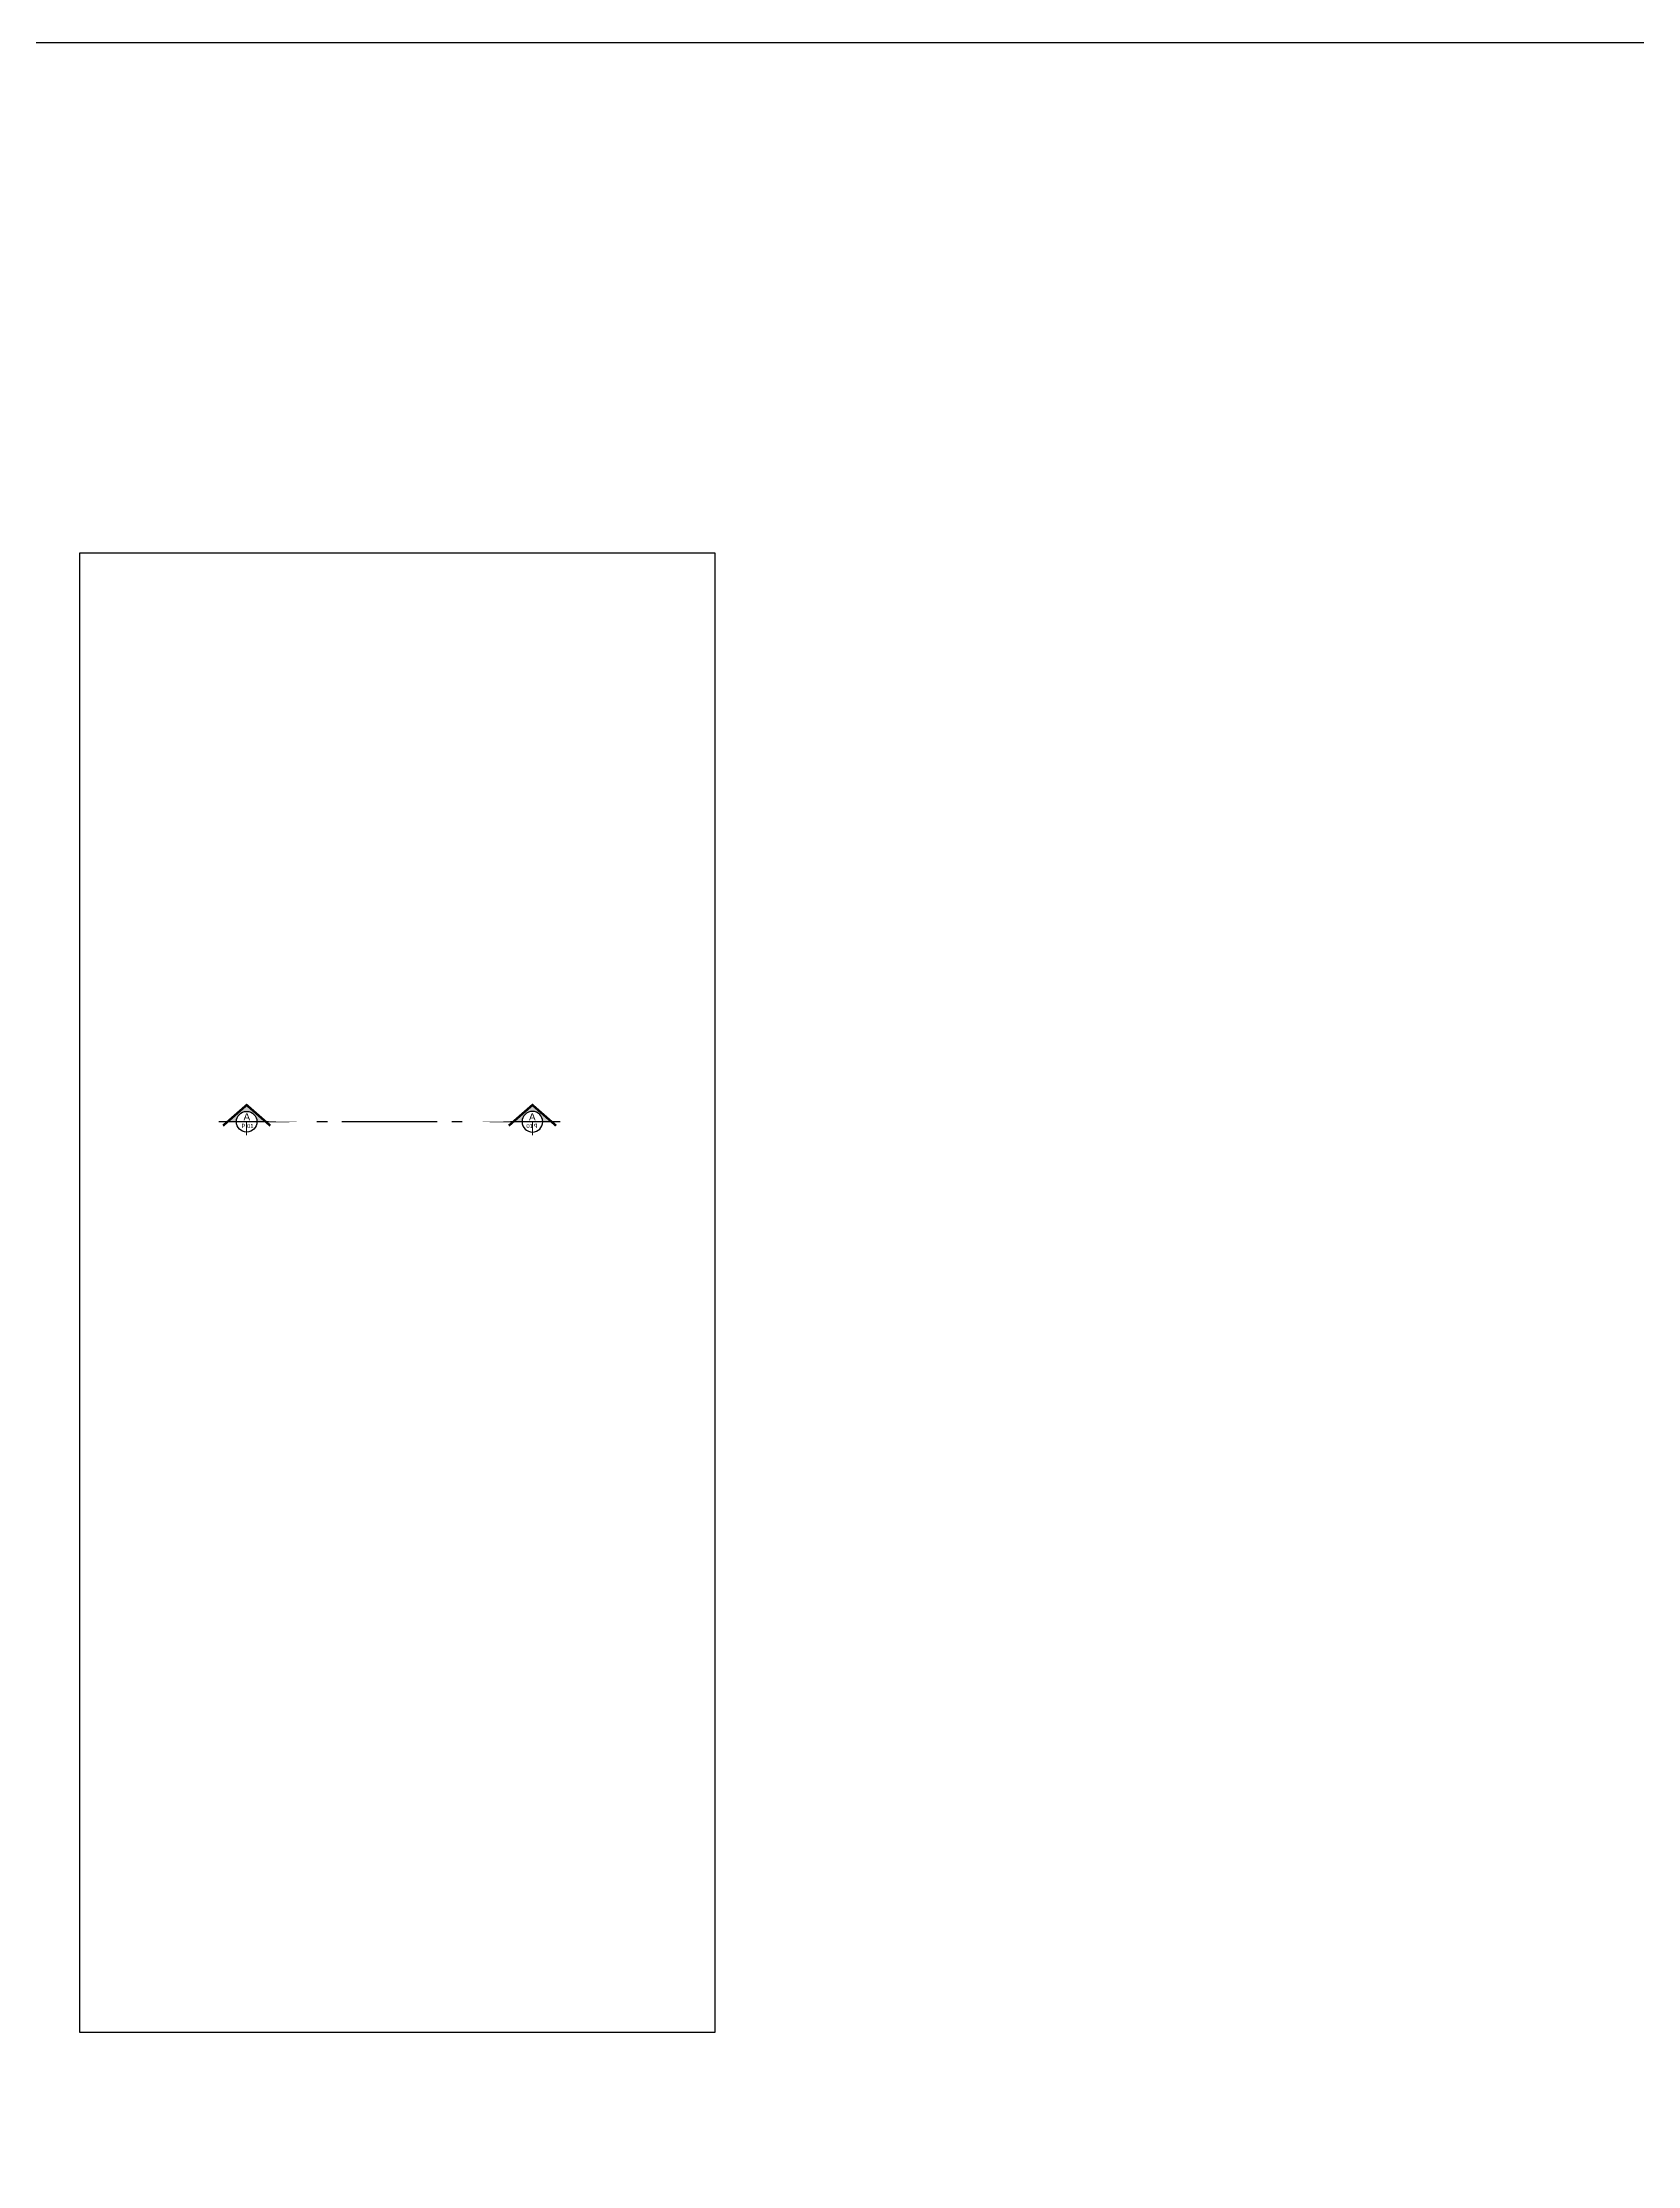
# Model space of a CAD drawing. Header units: metres. Extents: x 2458 to 3695, y 243 to 513.
# Drawn here: x 2534.4 to 2579.3, y 302.6 to 362.3 of the extents above; entities that cross this region are included whole.
import ezdxf
from ezdxf.enums import TextEntityAlignment as Align

# ---------------------------------------------------------------- set-up
doc = ezdxf.new("R2010")
doc.units = ezdxf.units.M
doc.header["$LTSCALE"] = 5
doc.header["$MEASUREMENT"] = 0
doc.layers.add('COTAS', color=1, linetype='Continuous', lineweight=0)
doc.layers.add('texto', color=3, linetype='Continuous', lineweight=25)
doc.layers.add('PENA 02', color=2, linetype='Continuous')
doc.layers.add('SIMB_CORTE', color=3, linetype='Continuous')
doc.styles.add('Luana', font='arial.ttf')

# ---------------------------------------------------------------- blocks, each defined once
blk = doc.blocks.new('SIMBOLOCORTE')
at = {"layer": 'PENA 02'}
blk.add_hatch(color=251, dxfattribs=at).paths.add_polyline_path([(0.29, 0), (0.537, 0), (0, 0.47), (-0.537, 0), (-0.29, 0, -1)])
at = {"layer": 'COTAS', "ltscale": 50}
blk.add_lwpolyline([(0, -0.378), (0, 0)], dxfattribs=at)
at = {"layer": 'PENA 02', "color": 1, "const_width": 0.0392}
blk.add_lwpolyline([(1.648, 0), (-0.785, 0)], close=True, dxfattribs=at)
at = {"layer": 'PENA 02', "const_width": 0.0654}
blk.add_lwpolyline([(-0.665, -0.112), (0, 0.47), (0.665, -0.112)], dxfattribs=at)
at = {"layer": 'PENA 02', "color": 1, "const_width": 0.0392}
for points in [[(2.274, 0), (1.969, 0)], [(2.98, 0), (2.675, 0)], [(5.159, 0), (3.381, 0)]]:
    blk.add_lwpolyline(points, dxfattribs=at)
at = {"layer": 'PENA 02'}
blk.add_circle((0, 0), 0.29, dxfattribs=at)
at = {"layer": 'PENA 02', "style": 'Luana'}
for tag, height, p in [('CORTE', 0.2, (-0.001, 0.04)), ('PRANCHA', 0.117, (0.102, -0.177))]:
    blk.add_attdef(tag, text='', height=height, dxfattribs=at).set_placement(p, align=Align.CENTER)
at = {"layer": 'texto', "color": 250, "style": 'Luana'}
blk.add_text('P', height=0.117, dxfattribs=at).set_placement((-0.143, -0.176))

msp = doc.modelspace()

# ---------------------------------------------------------------- linework, layer by layer
for points in [[(2473.945, 362.29), (2662.864, 362.29), (2662.864, 242.912), (2473.945, 242.912)], [(2535.44, 347.944), (2553.302, 347.944), (2553.302, 306.341), (2535.44, 306.341)]]:
    msp.add_lwpolyline(points, close=True)

# ---------------------------------------------------------------- block references
at = {"layer": 'SIMB_CORTE'}
ref = msp.add_blockref('SIMBOLOCORTE', (2540.133, 331.947), dxfattribs=at)
ref.add_attrib('CORTE', 'A', dxfattribs={"layer": 'PENA 02', "height": 0.2, "style": 'Luana'}).set_placement((2540.137, 331.986), align=Align.CENTER)
ref.add_attrib('PRANCHA', '01', dxfattribs={"layer": 'PENA 02', "color": 250, "height": 0.1167, "style": 'Luana'}).set_placement((2540.235, 331.769), align=Align.CENTER)
ref = msp.add_blockref('SIMBOLOCORTE', (2548.17, 331.947), dxfattribs=dict(at, xscale=-1))
ref.add_attrib('CORTE', 'A', dxfattribs={"layer": 'PENA 02', "height": 0.2, "style": 'Luana'}).set_placement((2548.166, 331.986), align=Align.CENTER)
ref.add_attrib('PRANCHA', '01', dxfattribs={"layer": 'PENA 02', "color": 250, "height": 0.1167, "style": 'Luana'}).set_placement((2548.091, 331.769), align=Align.CENTER)

doc.saveas('drawing.dxf')
